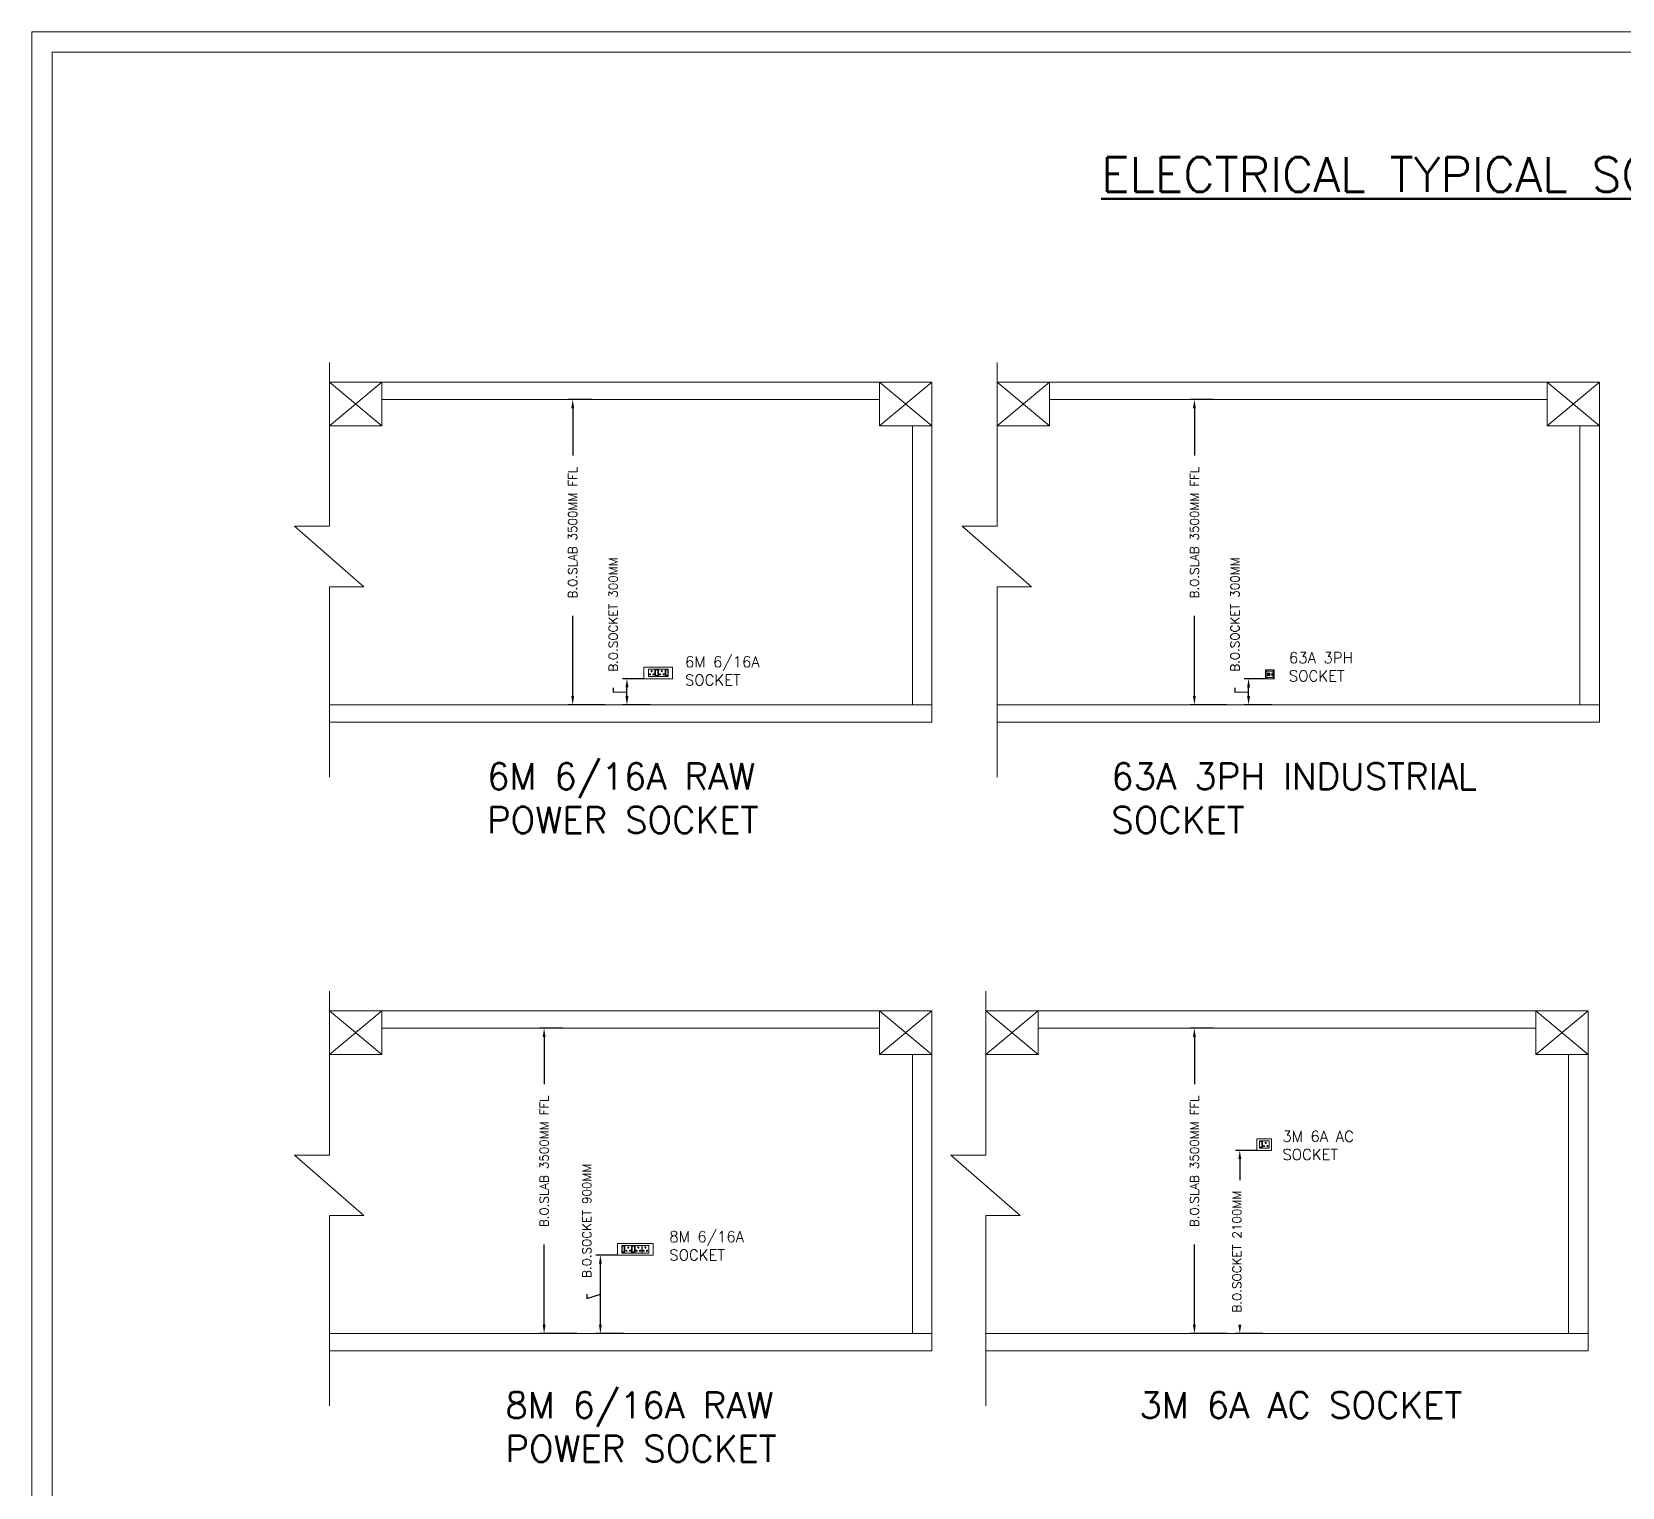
# Model space of a CAD drawing. Extents: x 3505867 to 4040009, y -660366 to -590408.
# Drawn here: x 3605907 to 3624138, y -647961 to -631278 of the extents above; entities that cross this region are included whole.
import ezdxf

# ---------------------------------------------------------------- set-up
doc = ezdxf.new("R2010")
doc.units = 0
doc.header["$LTSCALE"] = 6
doc.header["$MEASUREMENT"] = 0
doc.layers.get('0').update_dxf_attribs({"linetype": 'CONTINUOUS', "lineweight": 0})
doc.layers.get('Defpoints').update_dxf_attribs({"linetype": 'CONTINUOUS', "lineweight": 0})
for name, color, linetype, lineweight in [('DIM', 7, 'CONTINUOUS', 0), ('ELE 63A 3PH INDUSTRIAL SOCKET', 1, 'CONTINUOUS', 0), ('ELE-2NOS OF 6-16 RAW POWER SOCKET', 1, 'CONTINUOUS', 0), ('ELE-3NOS 6-16A POWER SOCKET', 5, 'CONTINUOUS', 0), ('ELE. 2N0S OF 6-16 UPS SOCKETS', 191, 'CONTINUOUS', 0), ('MEP_HVAC_RA_DUCT', 1, 'CONTINUOUS', 0), ('TEXT', 5, 'CONTINUOUS', 0)]:
    doc.layers.add(name, color=color, linetype=linetype, lineweight=lineweight)
doc.layers.add('ELE-16A AC SOCKET', color=7, linetype='CONTINUOUS')
doc.layers.add('ELE-6A AC SOCKET', color=7, linetype='CONTINUOUS', lineweight=0, true_color=0x00ceb6)
doc.styles.add('Century', font='GOTHIC.TTF')
doc.styles.get("Standard").update_dxf_attribs({"font": 'SIMPLEX'})
doc.dimstyles.new('AR-BRICK WORK', dxfattribs={"dimscale": 100, "dimtxt": 1, "dimasz": 1, "dimexe": 0.5, "dimexo": 0, "dimgap": 0.25, "dimtad": 0, "dimdec": 0, "dimzin": 1, "dimdsep": 46, "dimtxsty": 'Century', "dimblk": 'OBLIQUE', "dimcen": 0, "dimdle": 1, "dimclrd": 8, "dimclre": 8, "dimclrt": 4, "dimadec": 0, "dimazin": 0, "dimtfac": 1, "dimtdec": 0, "dimtofl": 0, "dimtmove": 1, "dimatfit": 3, "dimldrblk": 'ARCHTICK', "dimfxl": 1, "dimtolj": 1, "dimtzin": 1, "dimarcsym": 2})

# ---------------------------------------------------------------- blocks, each defined once
blk = doc.blocks.new('45RT')
at = {"layer": 'ELE-6A AC SOCKET', "lineweight": 0}
for p, q in [((-212, 169), (-212, 36)), ((-212, 169), (-212, 36)), ((-166, 169), (-212, 169)), ((-212, 169), (-166, 169)), ((-212, 36), (-166, 36)), ((-208, 155), (-208, 51)), ((-170, 155), (-208, 155)), ((-208, 55), (-170, 55)), ((-208, 51), (-170, 51)), ((-170, 51), (-170, 155)), ((-166, 36), (-166, 169)), ((-158, 169), (-42, 169)), ((-158, 36), (-158, 169)), ((-42, 36), (-158, 36)), ((-42, 169), (-42, 36))]:
    blk.add_line(p, q, dxfattribs=at)
blk.add_lwpolyline([(-257, 0), (0, 0), (0, 205), (-257, 205)], close=True, dxfattribs=at)
for centre, radius, start, end in [((-133, 77), 7.81, 5.2689, 272.51), ((-127, 71), 6.3, 202.6838, 75.0951), ((-100, 136), 9.06, 307.1584, 232.8416), ((-100, 126), 5.78, 161.4031, 18.5969), ((-73, 71), 6.3, 104.9049, 337.3162), ((-67, 77), 7.81, 267.49, 174.7311)]:
    blk.add_arc(centre, radius, start, end, dxfattribs=at)
blk = doc.blocks.new('54Y')
at = {"layer": 'ELE. 2N0S OF 6-16 UPS SOCKETS', "color": 140, "lineweight": 0}
for p, q in [((26, 312), (26, 278)), ((26, 278), (26, 312)), ((26, 312), (124, 312)), ((26, 312), (124, 312)), ((124, 278), (26, 278)), ((124, 272), (26, 272)), ((26, 272), (26, 187)), ((37, 281), (37, 309)), ((37, 309), (113, 309)), ((113, 281), (37, 281)), ((110, 309), (110, 281)), ((113, 309), (113, 281)), ((124, 312), (124, 278)), ((124, 187), (124, 272)), ((26, 187), (124, 187)), ((26, 181), (26, 148)), ((26, 148), (26, 181)), ((26, 181), (124, 181)), ((26, 181), (124, 181)), ((124, 148), (26, 148)), ((26, 142), (26, 57)), ((124, 142), (26, 142)), ((26, 57), (124, 57)), ((37, 150), (37, 179)), ((37, 179), (113, 179)), ((113, 150), (37, 150)), ((110, 179), (110, 150)), ((113, 179), (113, 150)), ((124, 181), (124, 148)), ((124, 57), (124, 142))]:
    blk.add_line(p, q, dxfattribs=at)
blk.add_lwpolyline([(150, 368), (150, 0), (0, 0), (0, 368)], close=True, dxfattribs=at)
for centre, radius, start, end in [((51, 230), 6.62, 37.1584, 322.8416), ((58, 230), 4.22, 251.4031, 108.5969), ((94, 254), 5.7, 357.49, 264.7311), ((94, 205), 5.7, 95.2689, 2.51), ((98, 249), 4.6, 194.9049, 67.3162), ((98, 210), 4.6, 292.6838, 165.0951), ((51, 99), 6.62, 37.1584, 322.8416), ((58, 99), 4.22, 251.4031, 108.5969), ((94, 124), 5.7, 357.49, 264.7311), ((94, 75), 5.7, 95.2689, 2.51), ((98, 119), 4.6, 194.9049, 67.3162), ((98, 80), 4.6, 292.6838, 165.0951)]:
    blk.add_arc(centre, radius, start, end, dxfattribs=at)
blk = doc.blocks.new('*D208')
at = {"layer": 'Defpoints', "color": 0, "linetype": 'ByBlock', "transparency": 16777216}
for p in [(3612729, -638693), (3612924, -638693), (3612995, -638993)]:
    blk.add_point(p, dxfattribs=at)
at = {"layer": 'DIM', "color": 8, "lineweight": -2, "ltscale": 10, "transparency": 16777216}
for p, q in [((3612572, -638798), (3612572, -638848)), ((3612924, -638693), (3612679, -638693)), ((3612729, -638893), (3612729, -638793)), ((3612572, -638848), (3612729, -638843)), ((3612995, -638993), (3612679, -638993))]:
    blk.add_line(p, q, dxfattribs=at)
at = {"layer": 'DIM', "color": 8, "linetype": 'ByBlock', "transparency": 16777216}
for points in [[(3612746, -638793), (3612712, -638793), (3612729, -638693)], [(3612712, -638893), (3612746, -638893), (3612729, -638993)]]:
    blk.add_solid(points, dxfattribs=at)
at = {"layer": 'DIM', "color": 7, "linetype": 'ByBlock', "lineweight": 50, "transparency": 16777216, "insert": (3612572, -637992), "char_height": 100, "attachment_point": 5, "rotation": 90}
blk.add_mtext('\\A1;\\A1;{\\Fromans.shx|c228; B.O.SOCKET 300MM }', dxfattribs=at)
blk = doc.blocks.new('_ArchTick')
at = {"color": 0, "linetype": 'ByBlock', "const_width": 0.15}
blk.add_lwpolyline([(-0.5, -0.5), (0.5, 0.5)], dxfattribs=at)
blk = doc.blocks.new('*D210')
at = {"layer": 'Defpoints', "color": 0, "linetype": 'ByBlock', "transparency": 16777216}
for p in [(3612424, -645300), (3612619, -645300), (3612690, -646200)]:
    blk.add_point(p, dxfattribs=at)
at = {"layer": 'DIM', "color": 8, "lineweight": -2, "ltscale": 10, "transparency": 16777216}
for p, q in [((3612619, -645300), (3612374, -645300)), ((3612424, -646100), (3612424, -645400)), ((3612268, -645748), (3612268, -645798)), ((3612268, -645798), (3612424, -645750)), ((3612690, -646200), (3612374, -646200))]:
    blk.add_line(p, q, dxfattribs=at)
at = {"layer": 'DIM', "color": 8, "linetype": 'ByBlock', "transparency": 16777216}
for points in [[(3612441, -645400), (3612408, -645400), (3612424, -645300)], [(3612408, -646100), (3612441, -646100), (3612424, -646200)]]:
    blk.add_solid(points, dxfattribs=at)
at = {"layer": 'DIM', "color": 7, "linetype": 'ByBlock', "lineweight": 50, "transparency": 16777216, "insert": (3612268, -644942), "char_height": 100, "attachment_point": 5, "rotation": 90}
blk.add_mtext('\\A1;\\A1;{\\Fromans.shx|c228; B.O.SOCKET 900MM }', dxfattribs=at)
blk = doc.blocks.new('543WYH')
at = {"layer": 'ELE-2NOS OF 6-16 RAW POWER SOCKET', "color": 30, "linetype": 'ByBlock', "lineweight": 0}
for p, q in [((-124, -57), (-124, -91)), ((-26, -57), (-124, -57)), ((-26, -57), (-124, -57)), ((-124, -91), (-26, -91)), ((-124, -96), (-26, -96)), ((-124, -181), (-124, -96)), ((-26, -181), (-124, -181)), ((-124, -187), (-124, -221)), ((-26, -187), (-124, -187)), ((-26, -187), (-124, -187)), ((-113, -60), (-113, -88)), ((-37, -60), (-113, -60)), ((-113, -88), (-37, -88)), ((-113, -190), (-113, -218)), ((-37, -190), (-113, -190)), ((-110, -60), (-110, -88)), ((-110, -190), (-110, -218)), ((-37, -88), (-37, -60)), ((-37, -218), (-37, -190)), ((-26, -57), (-26, -91)), ((-26, -91), (-26, -57)), ((-26, -96), (-26, -181)), ((-26, -187), (-26, -221)), ((-26, -221), (-26, -187)), ((-124, -221), (-26, -221)), ((-124, -312), (-124, -227)), ((-124, -227), (-26, -227)), ((-26, -312), (-124, -312)), ((-124, -402), (-124, -317)), ((-124, -317), (-26, -317)), ((-26, -402), (-124, -402)), ((-113, -218), (-37, -218)), ((-26, -227), (-26, -312)), ((-26, -317), (-26, -402))]:
    blk.add_line(p, q, dxfattribs=at)
blk.add_lwpolyline([(-150, 0), (-150, -459), (0, -459), (0, 0)], close=True, dxfattribs=at)
for centre, radius, start, end in [((-98, -119), 4.6, 112.6838, 345.0951), ((-98, -159), 4.6, 14.9049, 247.3162), ((-94, -115), 5.7, 275.2689, 182.51), ((-94, -163), 5.7, 177.49, 84.7311), ((-58, -139), 4.22, 71.4031, 288.5969), ((-51, -139), 6.62, 217.1584, 142.8416), ((-98, -249), 4.6, 112.6838, 345.0951), ((-98, -289), 4.6, 14.9049, 247.3162), ((-98, -340), 4.6, 112.6838, 345.0951), ((-98, -379), 4.6, 14.9049, 247.3162), ((-94, -245), 5.7, 275.2689, 182.51), ((-94, -293), 5.7, 177.49, 84.7311), ((-94, -335), 5.7, 275.2689, 182.51), ((-94, -384), 5.7, 177.49, 84.7311), ((-58, -269), 4.22, 71.4031, 288.5969), ((-58, -360), 4.22, 71.4031, 288.5969), ((-51, -269), 6.62, 217.1584, 142.8416), ((-51, -360), 6.62, 217.1584, 142.8416)]:
    blk.add_arc(centre, radius, start, end, dxfattribs=at)
blk = doc.blocks.new('*D211')
at = {"layer": 'Defpoints', "color": 0, "linetype": 'ByBlock', "transparency": 16777216}
for p in [(3619754, -644100), (3619949, -644100), (3620020, -646200)]:
    blk.add_point(p, dxfattribs=at)
at = {"layer": 'DIM', "color": 8, "lineweight": -2, "ltscale": 10, "transparency": 16777216}
for p, q in [((3619949, -644100), (3619704, -644100)), ((3619754, -644200), (3619754, -644441)), ((3619754, -646100), (3619754, -646148)), ((3620020, -646200), (3619704, -646200))]:
    blk.add_line(p, q, dxfattribs=at)
at = {"layer": 'DIM', "color": 8, "linetype": 'ByBlock', "transparency": 16777216}
for points in [[(3619771, -644200), (3619738, -644200), (3619754, -644100)], [(3619738, -646100), (3619771, -646100), (3619754, -646200)]]:
    blk.add_solid(points, dxfattribs=at)
at = {"layer": 'DIM', "color": 7, "linetype": 'ByBlock', "lineweight": 50, "transparency": 16777216, "insert": (3619721, -645295), "char_height": 100, "attachment_point": 5, "rotation": 90}
blk.add_mtext('\\A1;\\A1;{\\Fromans.shx|c228; B.O.SOCKET 2100MM }', dxfattribs=at)
blk = doc.blocks.new('*D216')
at = {"layer": 'Defpoints', "color": 0, "linetype": 'ByBlock', "transparency": 16777216}
for p in [(3612107, -635493), (3612327, -635493), (3612481, -638993)]:
    blk.add_point(p, dxfattribs=at)
at = {"layer": 'DIM', "color": 8, "lineweight": -2, "ltscale": 10, "transparency": 16777216}
for p, q in [((3612327, -635493), (3612057, -635493)), ((3612107, -635593), (3612107, -636133)), ((3612107, -638893), (3612107, -637974)), ((3612481, -638993), (3612057, -638993))]:
    blk.add_line(p, q, dxfattribs=at)
at = {"layer": 'DIM', "color": 8, "linetype": 'ByBlock', "transparency": 16777216}
for points in [[(3612124, -635593), (3612091, -635593), (3612107, -635493)], [(3612091, -638893), (3612124, -638893), (3612107, -638993)]]:
    blk.add_solid(points, dxfattribs=at)
at = {"layer": 'DIM', "color": 7, "linetype": 'ByBlock', "lineweight": 50, "transparency": 16777216, "insert": (3612107, -637053), "char_height": 100, "attachment_point": 5, "rotation": 90}
blk.add_mtext('\\A1;\\A1; B.O.SLAB 3500MM FFL', dxfattribs=at)
blk = doc.blocks.new('*D218')
at = {"layer": 'Defpoints', "color": 0, "linetype": 'ByBlock', "transparency": 16777216}
for p in [(3611779, -642700), (3611999, -642700), (3612153, -646200)]:
    blk.add_point(p, dxfattribs=at)
at = {"layer": 'DIM', "color": 8, "lineweight": -2, "ltscale": 10, "transparency": 16777216}
for p, q in [((3611999, -642700), (3611729, -642700)), ((3611779, -642800), (3611779, -643340)), ((3611779, -646100), (3611779, -645181)), ((3612153, -646200), (3611729, -646200))]:
    blk.add_line(p, q, dxfattribs=at)
at = {"layer": 'DIM', "color": 8, "linetype": 'ByBlock', "transparency": 16777216}
for points in [[(3611796, -642800), (3611763, -642800), (3611779, -642700)], [(3611763, -646100), (3611796, -646100), (3611779, -646200)]]:
    blk.add_solid(points, dxfattribs=at)
at = {"layer": 'DIM', "color": 7, "linetype": 'ByBlock', "lineweight": 50, "transparency": 16777216, "insert": (3611779, -644260), "char_height": 100, "attachment_point": 5, "rotation": 90}
blk.add_mtext('\\A1;\\A1; B.O.SLAB 3500MM FFL', dxfattribs=at)
blk = doc.blocks.new('DSAD')
at = {"layer": 'ELE 63A 3PH INDUSTRIAL SOCKET', "linetype": 'ByBlock'}
h = blk.add_hatch(color=8, dxfattribs=at)
h.dxf.hatch_style = 1
h.paths.add_polyline_path([(-1, 0, 1), (-25, 0, 1)])
h.paths.add_polyline_path([(-2, 0, 1), (-24, 0, 1)], flags=16)
h = blk.add_hatch(color=8, dxfattribs=at)
h.dxf.hatch_style = 1
h.paths.add_polyline_path([(-17, 0, 1), (-22, 0, 1)])
h.paths.add_polyline_path([(-4, 0, 1), (-9, 0, 1)])
h.paths.add_polyline_path([(-17, 0, 1), (-22, 0, 1)], flags=16)
h.paths.add_polyline_path([(-4, 0, 1), (-9, 0, 1)], flags=16)
h = blk.add_hatch(color=8, dxfattribs=at)
h.dxf.hatch_style = 1
h.paths.add_polyline_path([(24, 6), (26, 6), (26, -6), (24, -6)])
for p, q in [((-35, 35), (-50, 50)), ((21, 14), (20, 15)), ((24, 1), (26, 1)), ((24, 0), (26, 0)), ((29, 14), (30, 15)), ((35, 35), (50, 50)), ((-35, -35), (-50, -50)), ((20, -15), (21, -14)), ((24, 0), (26, 0)), ((24, -1), (26, -1)), ((29, -14), (30, -15)), ((35, -35), (50, -50))]:
    blk.add_line(p, q, dxfattribs=at)
for points in [[(-50, 50), (50, 50), (50, -50), (-50, -50)], [(-35, 35), (35, 35), (35, -35), (-35, -35)], [(20, 15), (30, 15), (30, -15), (20, -15)], [(21, 14), (29, 14), (29, -14), (21, -14)], [(24, 6), (26, 6), (26, -6), (24, -6)]]:
    blk.add_lwpolyline(points, close=True, dxfattribs=at)
for centre, radius in [((-13, 0), 16.8), ((-13, 0), 11.8), ((-13, 0), 10.8), ((-20, 0), 2.77), ((-20, 0), 2.27), ((-6, 0), 2.77), ((-6, 0), 2.27)]:
    blk.add_circle(centre, radius, dxfattribs=at)
blk = doc.blocks.new('*D220')
at = {"layer": 'Defpoints', "color": 0, "linetype": 'ByBlock', "transparency": 16777216}
for p in [(3619855, -638693), (3620050, -638693), (3620121, -638993)]:
    blk.add_point(p, dxfattribs=at)
at = {"layer": 'DIM', "color": 8, "lineweight": -2, "ltscale": 10, "transparency": 16777216}
for p, q in [((3619699, -638798), (3619699, -638848)), ((3620050, -638693), (3619805, -638693)), ((3619855, -638893), (3619855, -638793)), ((3619699, -638848), (3619855, -638843)), ((3620121, -638993), (3619805, -638993))]:
    blk.add_line(p, q, dxfattribs=at)
at = {"layer": 'DIM', "color": 8, "linetype": 'ByBlock', "transparency": 16777216}
for points in [[(3619872, -638793), (3619838, -638793), (3619855, -638693)], [(3619838, -638893), (3619872, -638893), (3619855, -638993)]]:
    blk.add_solid(points, dxfattribs=at)
at = {"layer": 'DIM', "color": 7, "linetype": 'ByBlock', "lineweight": 50, "transparency": 16777216, "insert": (3619699, -637992), "char_height": 100, "attachment_point": 5, "rotation": 90}
blk.add_mtext('\\A1;\\A1;{\\Fromans.shx|c228; B.O.SOCKET 300MM }', dxfattribs=at)
blk = doc.blocks.new('*D221')
at = {"layer": 'Defpoints', "color": 0, "linetype": 'ByBlock', "transparency": 16777216}
for p in [(3619234, -635493), (3619453, -635493), (3619607, -638993)]:
    blk.add_point(p, dxfattribs=at)
at = {"layer": 'DIM', "color": 8, "lineweight": -2, "ltscale": 10, "transparency": 16777216}
for p, q in [((3619453, -635493), (3619184, -635493)), ((3619234, -635593), (3619234, -636133)), ((3619234, -638893), (3619234, -637974)), ((3619607, -638993), (3619184, -638993))]:
    blk.add_line(p, q, dxfattribs=at)
at = {"layer": 'DIM', "color": 8, "linetype": 'ByBlock', "transparency": 16777216}
for points in [[(3619250, -635593), (3619217, -635593), (3619234, -635493)], [(3619217, -638893), (3619250, -638893), (3619234, -638993)]]:
    blk.add_solid(points, dxfattribs=at)
at = {"layer": 'DIM', "color": 7, "linetype": 'ByBlock', "lineweight": 50, "transparency": 16777216, "insert": (3619234, -637053), "char_height": 100, "attachment_point": 5, "rotation": 90}
blk.add_mtext('\\A1;\\A1; B.O.SLAB 3500MM FFL', dxfattribs=at)
blk = doc.blocks.new('*D222')
at = {"layer": 'Defpoints', "color": 0, "linetype": 'ByBlock', "transparency": 16777216}
for p in [(3619234, -642700), (3619454, -642700), (3619607, -646200)]:
    blk.add_point(p, dxfattribs=at)
at = {"layer": 'DIM', "color": 8, "lineweight": -2, "ltscale": 10, "transparency": 16777216}
for p, q in [((3619454, -642700), (3619184, -642700)), ((3619234, -642800), (3619234, -643340)), ((3619234, -646100), (3619234, -645181)), ((3619607, -646200), (3619184, -646200))]:
    blk.add_line(p, q, dxfattribs=at)
at = {"layer": 'DIM', "color": 8, "linetype": 'ByBlock', "transparency": 16777216}
for points in [[(3619250, -642800), (3619217, -642800), (3619234, -642700)], [(3619217, -646100), (3619250, -646100), (3619234, -646200)]]:
    blk.add_solid(points, dxfattribs=at)
at = {"layer": 'DIM', "color": 7, "linetype": 'ByBlock', "lineweight": 50, "transparency": 16777216, "insert": (3619234, -644260), "char_height": 100, "attachment_point": 5, "rotation": 90}
blk.add_mtext('\\A1;\\A1; B.O.SLAB 3500MM FFL', dxfattribs=at)

msp = doc.modelspace()

# ---------------------------------------------------------------- linework, layer by layer
for points in [[(3641772.6, -631277.8), (3641772.6, -660366.1), (3605906.7, -660366.1), (3605906.7, -631277.8)], [(3641540.8, -631509.6), (3641540.8, -660134.3), (3606138.5, -660134.3), (3606138.5, -631509.6)]]:
    msp.add_lwpolyline(points, close=True)
at = {"layer": 'MEP_HVAC_RA_DUCT', "color": 8, "linetype": 'ByBlock'}
for p, q in [((3609320.5, -635068.7), (3609320.5, -636946.7)), ((3616973.4, -635068.7), (3616973.4, -636946.7)), ((3609320.5, -635293.2), (3609920.5, -635793.2)), ((3609320.5, -635793.2), (3609920.5, -635293.2)), ((3615625.5, -635293.2), (3616225.5, -635793.2)), ((3615625.5, -635793.2), (3616225.5, -635293.2)), ((3616973.4, -635293.2), (3617573.4, -635793.2)), ((3616973.4, -635793.2), (3617573.4, -635293.2)), ((3623278.4, -635293.2), (3623878.4, -635793.2)), ((3623278.4, -635793.2), (3623878.4, -635293.2)), ((3616000.5, -635793.2), (3616000.5, -638993.2)), ((3616225.5, -635793.2), (3616225.5, -639193.2)), ((3623653.4, -635793.2), (3623653.4, -638993.2)), ((3623878.4, -635793.2), (3623878.4, -639193.2)), ((3609320.5, -636946.7), (3608918.4, -636946.7)), ((3608918.4, -636946.7), (3609714, -637641.6)), ((3616973.4, -636946.7), (3616571.3, -636946.7)), ((3616571.3, -636946.7), (3617366.9, -637641.6)), ((3609714, -637641.6), (3609320.5, -637641.6)), ((3609320.5, -637641.6), (3609320.5, -639821.8)), ((3617366.9, -637641.6), (3616973.4, -637641.6)), ((3616973.4, -637641.6), (3616973.4, -639821.8)), ((3609320.5, -642275.7), (3609320.5, -644153.7)), ((3616843.7, -642275.7), (3616843.7, -644153.7)), ((3609320.5, -642500.2), (3609920.5, -643000.2)), ((3609320.5, -643000.2), (3609920.5, -642500.2)), ((3615625.5, -642500.2), (3616225.5, -643000.2)), ((3615625.5, -643000.2), (3616225.5, -642500.2)), ((3616843.7, -642500.2), (3617443.7, -643000.2)), ((3616843.7, -643000.2), (3617443.7, -642500.2)), ((3623148.7, -642500.2), (3623748.7, -643000.2)), ((3623148.7, -643000.2), (3623748.7, -642500.2)), ((3616000.5, -643000.2), (3616000.5, -646200.2)), ((3616225.5, -643000.2), (3616225.5, -646400.2)), ((3623523.7, -643000.2), (3623523.7, -646200.2)), ((3623748.7, -643000.2), (3623748.7, -646400.2)), ((3609320.5, -644153.7), (3608918.4, -644153.7)), ((3608918.4, -644153.7), (3609714, -644848.6)), ((3616843.7, -644153.7), (3616441.6, -644153.7)), ((3616441.6, -644153.7), (3617237.2, -644848.6)), ((3609714, -644848.6), (3609320.5, -644848.6)), ((3609320.5, -644848.6), (3609320.5, -647028.8)), ((3617237.2, -644848.6), (3616843.7, -644848.6)), ((3616843.7, -644848.6), (3616843.7, -647028.8))]:
    msp.add_line(p, q, dxfattribs=at)
for points in [[(3609320.5, -635293.2), (3609320.5, -635793.2), (3609920.5, -635793.2), (3609920.5, -635293.2), (3609320.5, -635293.2)], [(3615855.5, -635293.2), (3609920.5, -635293.2)], [(3615625.5, -635293.2), (3615625.5, -635793.2), (3616225.5, -635793.2), (3616225.5, -635293.2), (3615625.5, -635293.2)], [(3616973.4, -635293.2), (3616973.4, -635793.2), (3617573.4, -635793.2), (3617573.4, -635293.2), (3616973.4, -635293.2)], [(3623508.4, -635293.2), (3617573.4, -635293.2)], [(3623278.4, -635293.2), (3623278.4, -635793.2), (3623878.4, -635793.2), (3623878.4, -635293.2), (3623278.4, -635293.2)], [(3615625.5, -635493.2), (3609920.5, -635493.2)], [(3623278.4, -635493.2), (3617573.4, -635493.2)], [(3616225.5, -638993.2), (3609320.5, -638993.2)], [(3623878.4, -638993.2), (3616973.4, -638993.2)], [(3616225.5, -639193.2), (3609320.5, -639193.2)], [(3623878.4, -639193.2), (3616973.4, -639193.2)], [(3609320.5, -642500.2), (3609320.5, -643000.2), (3609920.5, -643000.2), (3609920.5, -642500.2), (3609320.5, -642500.2)], [(3615855.5, -642500.2), (3609920.5, -642500.2)], [(3615625.5, -642500.2), (3615625.5, -643000.2), (3616225.5, -643000.2), (3616225.5, -642500.2), (3615625.5, -642500.2)], [(3616843.7, -642500.2), (3616843.7, -643000.2), (3617443.7, -643000.2), (3617443.7, -642500.2), (3616843.7, -642500.2)], [(3623378.7, -642500.2), (3617443.7, -642500.2)], [(3623148.7, -642500.2), (3623148.7, -643000.2), (3623748.7, -643000.2), (3623748.7, -642500.2), (3623148.7, -642500.2)], [(3615625.5, -642700.2), (3609920.5, -642700.2)], [(3623148.7, -642700.2), (3617443.7, -642700.2)], [(3616225.5, -646200.2), (3609320.5, -646200.2)], [(3623748.7, -646200.2), (3616843.7, -646200.2)], [(3616225.5, -646400.2), (3609320.5, -646400.2)], [(3623748.7, -646400.2), (3616843.7, -646400.2)]]:
    msp.add_lwpolyline(points, dxfattribs=at)

# ---------------------------------------------------------------- block references
at = {"layer": 'ELE 63A 3PH INDUSTRIAL SOCKET', "linetype": 'ByBlock'}
msp.add_blockref('DSAD', (3620100, -638643.1), dxfattribs=at)
at = {"layer": 'ELE-16A AC SOCKET', "color": 4, "linetype": 'Continuous', "lineweight": -2, "ltscale": 0.01, "xscale": 0.6522288068446496, "yscale": 0.6522288068446496, "zscale": 0.6522288068446496}
msp.add_blockref('45RT', (3620116.6, -644100.1), dxfattribs=at)
at = {"layer": 'ELE-2NOS OF 6-16 RAW POWER SOCKET', "color": 254, "linetype": 'ByBlock', "true_color": 0xdebad0, "xscale": 0.8901213431943544, "yscale": 0.8901213431943544, "zscale": 0.8901213431943544, "rotation": 270}
msp.add_blockref('54Y', (3612923.9, -638559.6), dxfattribs=at)
at = {"layer": 'ELE-3NOS 6-16A POWER SOCKET', "color": 254, "linetype": 'ByBlock', "true_color": 0xdebad0, "xscale": 0.8933331082934867, "yscale": 0.8933331082934867, "zscale": 0.8933331082934867, "rotation": 90}
msp.add_blockref('543WYH', (3612619.4, -645166.1), dxfattribs=at)

# ---------------------------------------------------------------- texts
at = {"layer": 'DIM', "lineweight": 50, "ltscale": 10, "char_height": 125, "width": 1022.634, "attachment_point": 1}
for s, insert in [('{\\Fromans.shx|c228;\\C0;6M 6/16A SOCKET}', (3613394.5, -638437.4)), ('{\\Fromans.shx|c228;\\C0;63A 3PH SOCKET}', (3620317.1, -638390.6)), ('{\\Fromans.shx|c228;\\C0;3M 6A AC SOCKET}', (3620242.6, -643877.1)), ('{\\Fromans.shx|c228;\\C0;8M 6/16A SOCKET}', (3613214.7, -645028.2))]:
    msp.add_mtext(s, dxfattribs=dict(at, insert=insert))
at = {"layer": 'TEXT', "lineweight": 50, "ltscale": 10, "attachment_point": 1}
for s, insert, char_height, width in [('{\\L\\Fromans.shx|c228;\\C0;ELECTRICAL TYPICAL SOCKETS DETAILS}', (3618163.7, -632713.8), 400, 12876.571), ('{\\Fromans.shx|c228;\\C0;6M 6/16A RAW POWER SOCKET}', (3611125.4, -639663.4), 300, 4707.325), ('{\\Fromans.shx|c228;\\C0;63A 3PH INDUSTRIAL SOCKET}', (3618280.6, -639663.4), 300, 5139.262), ('{\\Fromans.shx|c228;\\C0;8M 6/16A RAW POWER SOCKET}', (3611334.5, -646870.4), 300, 4707.325), ('{\\Fromans.shx|c228;\\C0;3M 6A AC SOCKET}', (3618603.2, -646870.4), 300, 4707.325)]:
    msp.add_mtext(s, dxfattribs=dict(at, insert=insert, char_height=char_height, width=width))

# ---------------------------------------------------------------- dimensions: what is measured, and where the dimension line sits
at = {"layer": 'DIM', "lineweight": 50, "ltscale": 10}
for base, p1, p2, text, picture, middle in [((3612107.4, -635493.2), (3612480.9, -638993.2), (3612327.3, -635493.2), '\\A1; B.O.SLAB <>MM FFL', '*D216', (3612107.4, -637053.4)), ((3619233.5, -635493.2), (3619607, -638993.2), (3619453.4, -635493.2), '\\A1; B.O.SLAB <>MM FFL', '*D221', (3619233.5, -637053.4)), ((3612729, -638693.1), (3612995, -638993.2), (3612923.9, -638693.1), '\\A1;{\\Fromans.shx|c228; B.O.SOCKET <>MM }', '*D208', (3612572.5, -638773.3)), ((3619855.1, -638693.1), (3620121, -638993.2), (3620050, -638693.1), '\\A1;{\\Fromans.shx|c228; B.O.SOCKET <>MM }', '*D220', (3619698.6, -638773.3)), ((3611779.2, -642700.2), (3612152.7, -646200.2), (3611999.1, -642700.2), '\\A1; B.O.SLAB <>MM FFL', '*D218', (3611779.2, -644260.4)), ((3619233.8, -642700.2), (3619607.2, -646200.2), (3619453.7, -642700.2), '\\A1; B.O.SLAB <>MM FFL', '*D222', (3619233.8, -644260.4)), ((3619754.2, -644100.1), (3620020.1, -646200.2), (3619949.1, -644100.1), '\\A1;{\\Fromans.shx|c228; B.O.SOCKET <>MM }', '*D211', (3619721.2, -645294.5)), ((3612424.5, -645300.1), (3612690.4, -646200.2), (3612619.4, -645300.1), '\\A1;{\\Fromans.shx|c228; B.O.SOCKET <>MM }', '*D210', (3612267.9, -645722.8))]:
    dim = msp.add_linear_dim(base=base, p1=p1, p2=p2, angle=90, text=text, dimstyle='AR-BRICK WORK', override={"dimtxsty": 'Standard', "dimclrt": 7, "dimldrblk": 'ArchTick'}, dxfattribs=at)
    dim.commit()
    dim.dimension.update_dxf_attribs({"geometry": picture, "text_midpoint": middle, "dimtype": 160})

doc.saveas('drawing.dxf')
